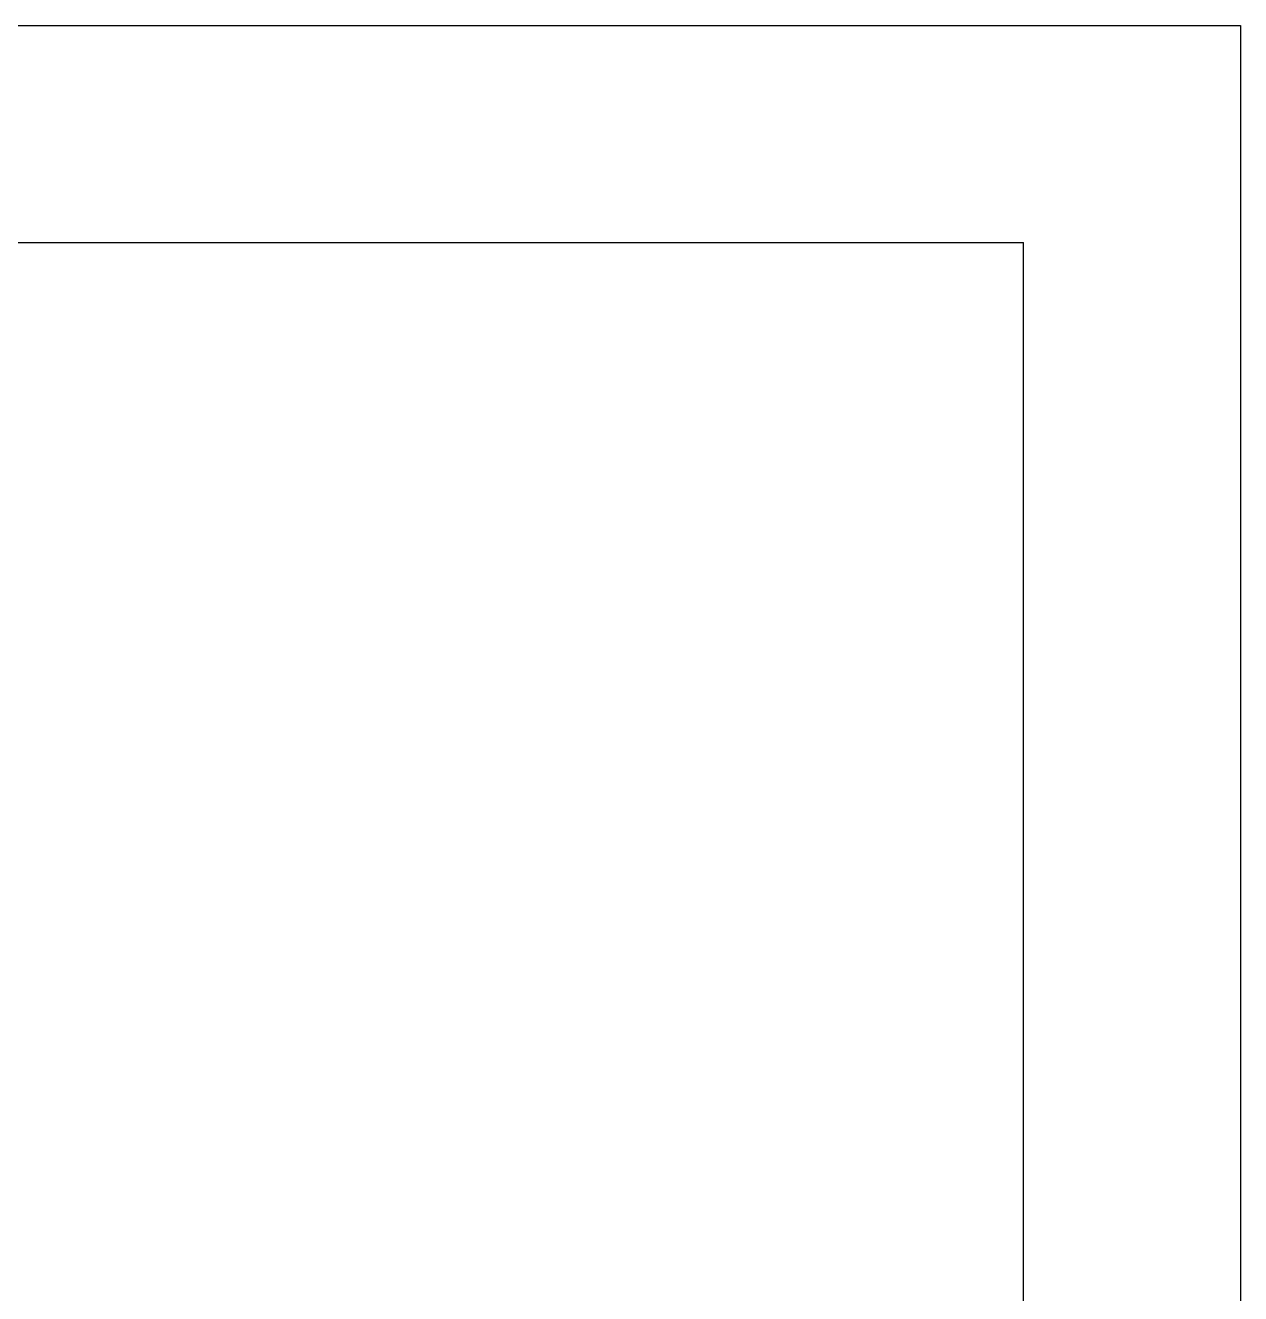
# Model space of a CAD drawing. Header units: metres. Extents: x -46 to 153, y -1 to 83.
# Drawn here: x 75.821 to 77.5, y 21.047 to 22.8 of the extents above; entities that cross this region are included whole.
import ezdxf

# ---------------------------------------------------------------- set-up
doc = ezdxf.new("R2010")
doc.units = ezdxf.units.M
doc.header["$LTSCALE"] = 0.018

msp = doc.modelspace()

# ---------------------------------------------------------------- linework, layer by layer
for p, q in [((73.2, 22.8), (77.2, 22.8)), ((77.2, 22.8), (77.5, 22.8)), ((77.5, 22.8), (77.5, 21)), ((73.5, 22.5), (77.2, 22.5)), ((77.2, 21), (77.2, 22.5))]:
    msp.add_line(p, q)

doc.saveas('drawing.dxf')
